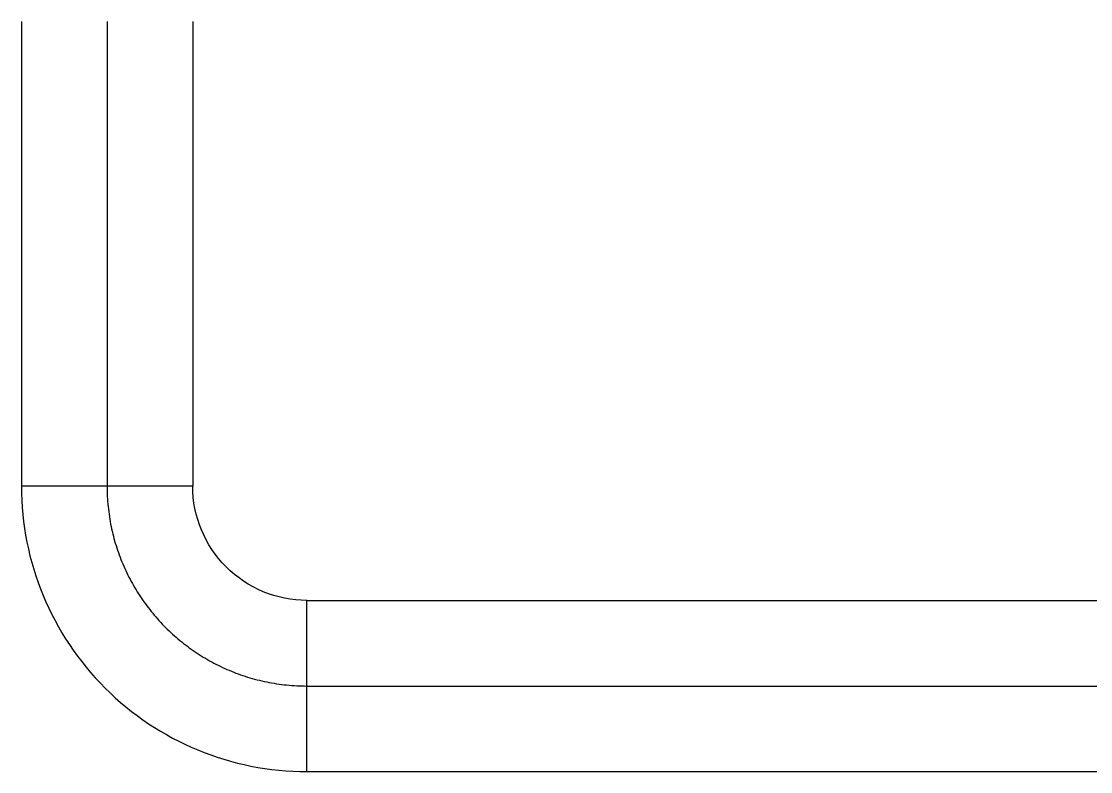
# Model space of a CAD drawing. Header units: millimetres. Extents: x 61566 to 667441, y 0 to 118800.
# Drawn here: x 278179 to 279739, y 53851 to 54946 of the extents above; entities that cross this region are included whole.
import ezdxf

# ---------------------------------------------------------------- set-up
doc = ezdxf.new("R2010")
doc.units = ezdxf.units.MM
doc.header["$LTSCALE"] = 200
doc.linetypes.add('CENTER', pattern=[50.8, 31.75, -6.35, 6.35, -6.35])
for name, color, linetype in [('DUCT', 7, 'Continuous'), ('환기(RA)', 2, 'Continuous'), ('환기(SA)', 3, 'Continuous')]:
    doc.layers.add(name, color=color, linetype=linetype)

# ---------------------------------------------------------------- blocks, each defined once
blk = doc.blocks.new('ELBOW_90_150')
at = {"layer": 'DUCT', "color": 0}
blk.add_lwpolyline([(175, 250, 0.414214), (-75, 0), (75, 0, -0.414214), (175, 100), (175, 250)], format="xyb", dxfattribs=at)
at = {"layer": 'DUCT', "color": 1, "linetype": 'CENTER'}
blk.add_arc((175, 0), 175, 90, 180, dxfattribs=at)

msp = doc.modelspace()

# ---------------------------------------------------------------- linework, layer by layer
at = {"layer": '환기(RA)'}
for p, q in [((278179.1, 54945.9, 0), (278179.1, 54267.3, 0)), ((278429.1, 54945.9, 0), (278429.1, 54267.3, 0)), ((278595.8, 54100.6, 0), (281135, 54100.6)), ((278595.8, 53850.6, 0), (281135, 53850.6))]:
    msp.add_line(p, q, dxfattribs=at)
at = {"layer": '환기(SA)', "color": 1, "linetype": 'CENTER'}
for p, q in [((278304.1, 54945.9, 0), (278304.1, 54267.3, 0)), ((278595.8, 53975.6, 0), (281135, 53975.6))]:
    msp.add_line(p, q, dxfattribs=at)

# ---------------------------------------------------------------- block references
at = {"layer": '환기(RA)', "xscale": 1.666666666666667, "yscale": 1.666666666666667, "zscale": 1.666666666666667, "rotation": 90}
msp.add_blockref('ELBOW_90_150', (278595.8, 53975.6, 0), dxfattribs=at)

doc.saveas('drawing.dxf')
